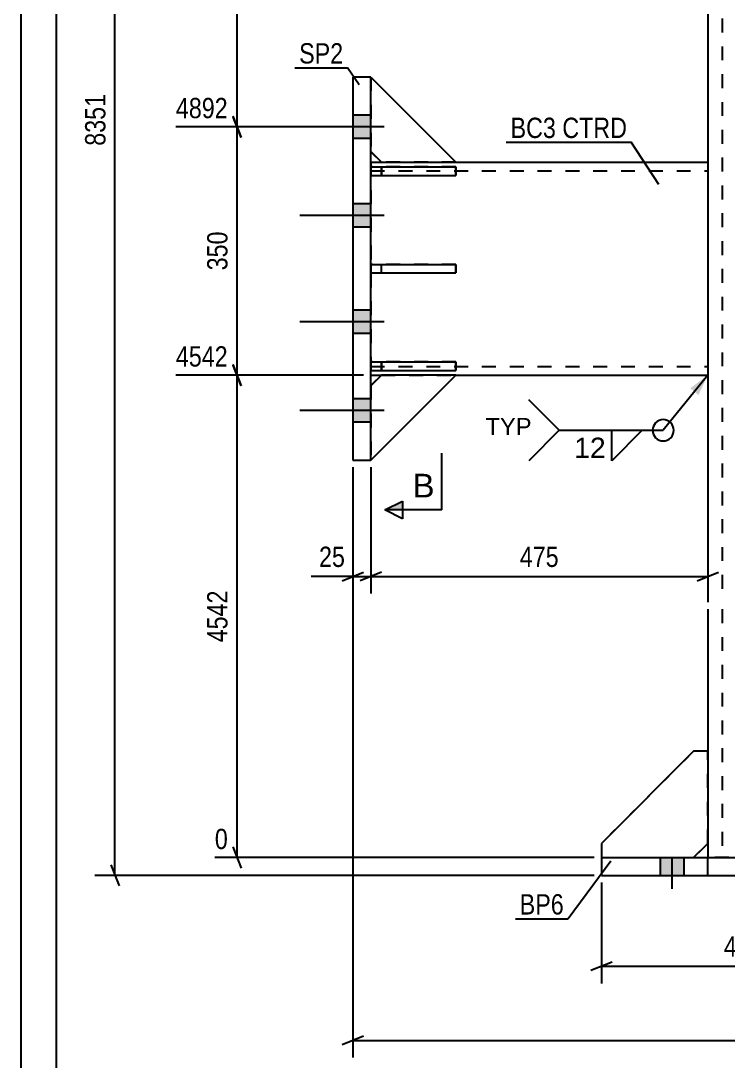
# Model space of a CAD drawing. Header units: millimetres. Extents: x 0 to 594, y 0 to 420.
# Drawn here: x 0 to 99.7, y 150.1 to 296.8 of the extents above; entities that cross this region are included whole.
import ezdxf

# ---------------------------------------------------------------- set-up
doc = ezdxf.new("R2010")
doc.units = ezdxf.units.MM
doc.linetypes.add('DXK_LINE_DOT2', pattern=[3.9198, 1.9599, -1.9599])
doc.styles.add('Arial', font='arial.ttf', dxfattribs={"height": 0.2})
doc.styles.add('Arial Narrow', font='ARIALN.TTF', dxfattribs={"height": 0.2})

# ---------------------------------------------------------------- blocks, each defined once
blk = doc.blocks.new('Unknown-681868478-1131')
at = {"color": 5, "linetype": 'Continuous'}
for p, q in [((0, 420), (0, 0)), ((5, 415), (5, 5))]:
    blk.add_line(p, q, dxfattribs=at)
blk = doc.blocks.new('Part-681868478-1242 - 1222')
at = {"color": 2, "linetype": 'Continuous'}
for p, q in [((81.8, 178.83), (161.8, 178.83)), ((81.8, 178.83), (81.8, 176.33)), ((96.8, 176.33), (96.8, 178.83)), ((146.8, 176.33), (146.8, 178.83)), ((161.8, 176.33), (161.8, 178.83)), ((81.8, 176.33), (161.8, 176.33))]:
    blk.add_line(p, q, dxfattribs=at)
blk = doc.blocks.new('Part-681868478-1226 - 1222')
at = {"color": 2, "linetype": 'Continuous'}
for p, q in [((94.8, 193.83), (81.8, 180.83)), ((96.8, 193.83), (94.8, 193.83)), ((96.8, 193.83), (96.8, 180.83)), ((81.8, 180.83), (81.8, 178.83)), ((94.8, 178.83), (96.8, 180.83))]:
    blk.add_line(p, q, dxfattribs=at)
at = {"color": 7, "linetype": 'DXK_LINE_DOT2'}
blk.add_line((81.8, 178.83), (94.8, 178.83), dxfattribs=at)
blk = doc.blocks.new('Part-681868478-1243 - 1222')
at = {"color": 2, "linetype": 'Continuous'}
for p, q in [((96.8, 308.83), (96.8, 214.83)), ((96.8, 213.83), (96.8, 193.83)), ((96.8, 180.83), (96.8, 178.83))]:
    blk.add_line(p, q, dxfattribs=at)
at = {"color": 7, "linetype": 'DXK_LINE_DOT2'}
for p, q in [((98.8, 308.83), (98.8, 214.83)), ((98.8, 213.83), (98.8, 178.83)), ((96.8, 193.83), (96.8, 180.83)), ((146.8, 178.83), (96.8, 178.83))]:
    blk.add_line(p, q, dxfattribs=at)
blk = doc.blocks.new('Part-681868478-1372 - 1222')
at = {"color": 2, "linetype": 'Continuous'}
for p, q in [((46.8, 288.83), (46.8, 234.83)), ((49.3, 288.83), (46.8, 288.83)), ((49.3, 234.83), (49.3, 288.83)), ((46.8, 234.83), (49.3, 234.83))]:
    blk.add_line(p, q, dxfattribs=at)
blk = doc.blocks.new('Part-681868478-1323 - 1222')
at = {"color": 7, "linetype": 'DXK_LINE_DOT2'}
for p, q in [((61.3, 276.18), (49.3, 276.18)), ((49.3, 276.18), (49.3, 274.98)), ((50.8, 276.18), (50.8, 274.98)), ((61.3, 274.98), (61.3, 276.18)), ((49.3, 274.98), (61.3, 274.98))]:
    blk.add_line(p, q, dxfattribs=at)
blk = doc.blocks.new('Bolt-681868478-1262 - 1222')
at = {"linetype": 'Continuous'}
for points in [[(46.8, 283.48), (46.8, 280.18), (49.3, 280.18), (49.3, 283.48)], [(46.8, 283.48), (46.8, 280.18), (49.3, 280.18), (49.3, 283.48)], [(46.8, 283.48), (46.8, 280.18), (49.3, 280.18), (49.3, 283.48)], [(46.8, 270.98), (46.8, 267.68), (49.3, 267.68), (49.3, 270.98)], [(46.8, 270.98), (46.8, 267.68), (49.3, 267.68), (49.3, 270.98)], [(46.8, 255.98), (46.8, 252.68), (49.3, 252.68), (49.3, 255.98)], [(46.8, 255.98), (46.8, 252.68), (49.3, 252.68), (49.3, 255.98)], [(46.8, 243.48), (46.8, 240.18), (49.3, 240.18), (49.3, 243.48)], [(46.8, 243.48), (46.8, 240.18), (49.3, 240.18), (49.3, 243.48)], [(46.8, 243.48), (46.8, 240.18), (49.3, 240.18), (49.3, 243.48)]]:
    blk.add_hatch(color=1, dxfattribs=at).paths.add_polyline_path(points)
at = {"color": 1, "linetype": 'Continuous'}
for p, q in [((49.3, 283.48), (46.8, 283.48)), ((49.3, 283.48), (46.8, 283.48)), ((49.3, 283.48), (46.8, 283.48)), ((51.2, 281.83), (39.3, 281.83)), ((51.2, 281.83), (39.3, 281.83)), ((51.2, 281.83), (39.3, 281.83)), ((49.3, 280.18), (46.8, 280.18)), ((49.3, 280.18), (46.8, 280.18)), ((49.3, 280.18), (46.8, 280.18)), ((49.3, 270.98), (46.8, 270.98)), ((49.3, 270.98), (46.8, 270.98)), ((51.2, 269.33), (39.3, 269.33)), ((51.2, 269.33), (39.3, 269.33)), ((49.3, 267.68), (46.8, 267.68)), ((49.3, 267.68), (46.8, 267.68)), ((49.3, 255.98), (46.8, 255.98)), ((49.3, 255.98), (46.8, 255.98)), ((51.2, 254.33), (39.3, 254.33)), ((51.2, 254.33), (39.3, 254.33)), ((49.3, 252.68), (46.8, 252.68)), ((49.3, 252.68), (46.8, 252.68)), ((49.3, 243.48), (46.8, 243.48)), ((49.3, 243.48), (46.8, 243.48)), ((49.3, 243.48), (46.8, 243.48)), ((51.2, 241.83), (39.3, 241.83)), ((51.2, 241.83), (39.3, 241.83)), ((51.2, 241.83), (39.3, 241.83)), ((49.3, 240.18), (46.8, 240.18)), ((49.3, 240.18), (46.8, 240.18)), ((49.3, 240.18), (46.8, 240.18))]:
    blk.add_line(p, q, dxfattribs=at)
blk = doc.blocks.new('Bolt-681868478-1266 - 1222')
at = {"linetype": 'Continuous'}
for points in [[(93.45, 178.83), (90.15, 178.83), (90.15, 176.33), (93.45, 176.33)], [(93.45, 178.83), (90.15, 178.83), (90.15, 176.33), (93.45, 176.33)], [(113.45, 178.83), (110.15, 178.83), (110.15, 176.33), (113.45, 176.33)], [(113.45, 178.83), (110.15, 178.83), (110.15, 176.33), (113.45, 176.33)], [(133.45, 178.83), (130.15, 178.83), (130.15, 176.33), (133.45, 176.33)], [(133.45, 178.83), (130.15, 178.83), (130.15, 176.33), (133.45, 176.33)], [(153.45, 178.83), (150.15, 178.83), (150.15, 176.33), (153.45, 176.33)], [(153.45, 178.83), (150.15, 178.83), (150.15, 176.33), (153.45, 176.33)]]:
    blk.add_hatch(color=1, dxfattribs=at).paths.add_polyline_path(points)
at = {"color": 1, "linetype": 'Continuous'}
for p, q in [((90.15, 176.33), (90.15, 178.83)), ((90.15, 176.33), (90.15, 178.83)), ((91.8, 174.43), (91.8, 178.83)), ((91.8, 174.43), (91.8, 178.83)), ((93.45, 176.33), (93.45, 178.83)), ((93.45, 176.33), (93.45, 178.83)), ((110.15, 176.33), (110.15, 178.83)), ((110.15, 176.33), (110.15, 178.83)), ((111.8, 174.43), (111.8, 178.83)), ((111.8, 174.43), (111.8, 178.83)), ((113.45, 176.33), (113.45, 178.83)), ((113.45, 176.33), (113.45, 178.83)), ((130.15, 176.33), (130.15, 178.83)), ((130.15, 176.33), (130.15, 178.83)), ((131.8, 174.43), (131.8, 178.83)), ((131.8, 174.43), (131.8, 178.83)), ((133.45, 176.33), (133.45, 178.83)), ((133.45, 176.33), (133.45, 178.83)), ((150.15, 176.33), (150.15, 178.83)), ((150.15, 176.33), (150.15, 178.83)), ((151.8, 174.43), (151.8, 178.83)), ((151.8, 174.43), (151.8, 178.83)), ((153.45, 176.33), (153.45, 178.83)), ((153.45, 176.33), (153.45, 178.83))]:
    blk.add_line(p, q, dxfattribs=at)
blk = doc.blocks.new('Part-681868478-1332 - 1222')
at = {"color": 7, "linetype": 'DXK_LINE_DOT2'}
for p, q in [((50.8, 246.83), (49.3, 245.33)), ((49.3, 234.83), (61.3, 246.83)), ((61.3, 246.83), (50.8, 246.83)), ((49.3, 245.33), (49.3, 234.83))]:
    blk.add_line(p, q, dxfattribs=at)
blk = doc.blocks.new('Part-681868478-1331 - 1222')
at = {"color": 2, "linetype": 'Continuous'}
for p, q in [((50.8, 246.83), (49.3, 245.33)), ((49.3, 234.83), (61.3, 246.83)), ((61.3, 246.83), (50.8, 246.83))]:
    blk.add_line(p, q, dxfattribs=at)
at = {"color": 7, "linetype": 'DXK_LINE_DOT2'}
blk.add_line((49.3, 245.33), (49.3, 234.83), dxfattribs=at)
blk = doc.blocks.new('Part-681868478-1326 - 1222')
at = {"color": 2, "linetype": 'Continuous'}
for p, q in [((49.3, 276.18), (61.3, 276.18)), ((49.3, 276.18), (49.3, 274.98)), ((61.3, 276.18), (61.3, 274.98)), ((49.3, 274.98), (61.3, 274.98))]:
    blk.add_line(p, q, dxfattribs=at)
at = {"color": 7, "linetype": 'DXK_LINE_DOT2'}
blk.add_line((50.8, 274.98), (50.8, 276.18), dxfattribs=at)
blk = doc.blocks.new('Part-681868478-1270 - 1222')
at = {"color": 7, "linetype": 'DXK_LINE_DOT2'}
for p, q in [((94.8, 193.83), (81.8, 180.83)), ((96.8, 193.83), (94.8, 193.83)), ((96.8, 180.83), (96.8, 193.83)), ((81.8, 180.83), (81.8, 178.83)), ((94.8, 178.83), (96.8, 180.83)), ((81.8, 178.83), (94.8, 178.83))]:
    blk.add_line(p, q, dxfattribs=at)
blk = doc.blocks.new('Part-681868478-1330 - 1222')
at = {"color": 7, "linetype": 'DXK_LINE_DOT2'}
for p, q in [((49.3, 278.33), (49.3, 288.83)), ((49.3, 288.83), (61.3, 276.83)), ((50.8, 276.83), (49.3, 278.33)), ((61.3, 276.83), (50.8, 276.83))]:
    blk.add_line(p, q, dxfattribs=at)
blk = doc.blocks.new('Part-681868478-1328 - 1222')
at = {"color": 2, "linetype": 'Continuous'}
for p, q in [((49.3, 262.43), (61.3, 262.43)), ((49.3, 262.43), (49.3, 261.23)), ((49.3, 261.23), (61.3, 261.23)), ((61.3, 262.43), (61.3, 261.23))]:
    blk.add_line(p, q, dxfattribs=at)
at = {"color": 7, "linetype": 'DXK_LINE_DOT2'}
blk.add_line((50.8, 261.23), (50.8, 262.43), dxfattribs=at)
blk = doc.blocks.new('Part-681868478-1325 - 1222')
at = {"color": 7, "linetype": 'DXK_LINE_DOT2'}
for p, q in [((61.3, 262.43), (49.3, 262.43)), ((49.3, 262.43), (49.3, 261.23)), ((49.3, 261.23), (61.3, 261.23)), ((50.8, 261.23), (50.8, 262.43)), ((61.3, 261.23), (61.3, 262.43))]:
    blk.add_line(p, q, dxfattribs=at)
blk = doc.blocks.new('Part-681868478-1329 - 1222')
at = {"color": 2, "linetype": 'Continuous'}
for p, q in [((49.3, 288.83), (61.3, 276.83)), ((49.3, 278.33), (50.8, 276.83)), ((50.8, 276.83), (61.3, 276.83))]:
    blk.add_line(p, q, dxfattribs=at)
at = {"color": 7, "linetype": 'DXK_LINE_DOT2'}
blk.add_line((49.3, 288.83), (49.3, 278.33), dxfattribs=at)
blk = doc.blocks.new('Part-681868478-1418 - 1222')
at = {"color": 2, "linetype": 'Continuous'}
for p, q in [((49.3, 276.83), (50.8, 276.83)), ((61.3, 276.83), (96.8, 276.83)), ((49.3, 246.83), (50.8, 246.83)), ((61.3, 246.83), (96.8, 246.83))]:
    blk.add_line(p, q, dxfattribs=at)
at = {"color": 7, "linetype": 'DXK_LINE_DOT2'}
for p, q in [((49.3, 276.83), (49.3, 246.83)), ((50.8, 276.83), (61.3, 276.83)), ((96.8, 276.83), (96.8, 246.83)), ((49.3, 275.63), (96.8, 275.63)), ((49.3, 248.03), (96.8, 248.03)), ((50.8, 246.83), (61.3, 246.83))]:
    blk.add_line(p, q, dxfattribs=at)
blk = doc.blocks.new('Part-681868478-1476 - 1222')
at = {"color": 2, "linetype": 'Continuous'}
for p, q in [((49.3, 248.68), (61.3, 248.68)), ((49.3, 248.68), (49.3, 247.48)), ((61.3, 248.68), (61.3, 247.48)), ((49.3, 247.48), (61.3, 247.48))]:
    blk.add_line(p, q, dxfattribs=at)
at = {"color": 7, "linetype": 'DXK_LINE_DOT2'}
blk.add_line((50.8, 247.48), (50.8, 248.68), dxfattribs=at)
blk = doc.blocks.new('Part-681868478-1477 - 1222')
at = {"color": 7, "linetype": 'DXK_LINE_DOT2'}
for p, q in [((61.3, 248.68), (49.3, 248.68)), ((49.3, 248.68), (49.3, 247.48)), ((50.8, 248.68), (50.8, 247.48)), ((61.3, 247.48), (61.3, 248.68)), ((49.3, 247.48), (61.3, 247.48))]:
    blk.add_line(p, q, dxfattribs=at)
blk = doc.blocks.new('StraightDimension-681868478-8241 - 1222')
at = {"color": 7, "linetype": 'Continuous'}
for p, q in [((13.27, 176.33), (13.27, 389.29)), ((12.67, 177.83), (13.87, 174.83)), ((80.8, 176.33), (10.42, 176.33))]:
    blk.add_line(p, q, dxfattribs=at)
at = {"color": 0}
blk.add_wipeout([(12.52, 287.06), (8.32, 287.06), (8.32, 278.55), (12.52, 278.55)], dxfattribs=at)
at = {"color": 3, "style": 'Arial Narrow'}
blk.add_text('8351', height=2.863, rotation=90.0002, dxfattribs=at).set_placement((11.92, 279.15))
blk = doc.blocks.new('StraightDimension-681868478-24478 - 1222')
at = {"color": 7, "linetype": 'Continuous'}
for p, q in [((31.07, 280.33), (29.87, 283.33)), ((40.8, 281.83), (21.85, 281.83)), ((30.47, 246.83), (30.47, 281.83)), ((29.87, 248.33), (31.07, 245.33)), ((48.3, 246.83), (21.85, 246.83))]:
    blk.add_line(p, q, dxfattribs=at)
at = {"color": 0}
blk.add_wipeout([(29.72, 267.67), (25.52, 267.67), (25.52, 260.99), (29.72, 260.99)], dxfattribs=at)
at = {"color": 3, "style": 'Arial Narrow'}
blk.add_text('350', height=2.863, rotation=90.0002, dxfattribs=at).set_placement((29.12, 261.59))
at = {"color": 0, "linetype": 'Continuous'}
blk.add_wipeout([(29.77, 282.43), (29.77, 286.63), (21.25, 286.63), (21.25, 282.43)], dxfattribs=at)
at = {"color": 3, "linetype": 'Continuous', "style": 'Arial Narrow'}
blk.add_text('4892', height=2.863, dxfattribs=at).set_placement((21.85, 283.03))
blk = doc.blocks.new('StraightDimension-681868478-1772 - 1222')
at = {"color": 7, "linetype": 'Continuous'}
for p, q in [((46.8, 233.83), (46.8, 216.04)), ((49.3, 233.83), (49.3, 216.04)), ((45.3, 217.84), (48.3, 219.04)), ((50.8, 219.04), (47.8, 217.84)), ((46.8, 218.44), (40.89, 218.44)), ((46.8, 218.44), (40.89, 218.44)), ((46.8, 218.44), (49.3, 218.44))]:
    blk.add_line(p, q, dxfattribs=at)
at = {"color": 0}
blk.add_wipeout([(46.27, 219.19), (46.27, 223.39), (41.42, 223.39), (41.42, 219.19)], dxfattribs=at)
at = {"color": 3, "style": 'Arial Narrow'}
blk.add_text('25', height=2.863, dxfattribs=at).set_placement((42.02, 219.79))
blk = doc.blocks.new('StraightDimension-681868478-1808 - 1222')
at = {"color": 7, "linetype": 'Continuous'}
for p, q in [((96.8, 245.83), (96.8, 216.04)), ((49.3, 233.83), (49.3, 216.04)), ((50.8, 219.04), (47.8, 217.84)), ((95.3, 217.84), (98.3, 219.04)), ((49.3, 218.44), (96.8, 218.44))]:
    blk.add_line(p, q, dxfattribs=at)
at = {"color": 0}
blk.add_wipeout([(76.39, 219.19), (76.39, 223.39), (69.71, 223.39), (69.71, 219.19)], dxfattribs=at)
at = {"color": 3, "style": 'Arial Narrow'}
blk.add_text('475', height=2.863, dxfattribs=at).set_placement((70.31, 219.79))
blk = doc.blocks.new('StraightDimension-681868478-1862 - 1222')
at = {"color": 7, "linetype": 'Continuous'}
for p, q in [((81.8, 175.33), (81.8, 161.11)), ((121.8, 175.33), (121.8, 161.11)), ((83.3, 164.11), (80.3, 162.91)), ((81.8, 163.51), (121.8, 163.51)), ((120.3, 162.91), (123.3, 164.11))]:
    blk.add_line(p, q, dxfattribs=at)
at = {"color": 0}
blk.add_wipeout([(105.14, 164.26), (105.14, 168.46), (98.45, 168.46), (98.45, 164.26)], dxfattribs=at)
at = {"color": 3, "style": 'Arial Narrow'}
blk.add_text('400', height=2.863, dxfattribs=at).set_placement((99.05, 164.86))
blk = doc.blocks.new('StraightDimension-681868478-1889 - 1222')
at = {"color": 7, "linetype": 'Continuous'}
for p, q in [((196.8, 260.83), (196.8, 150.66)), ((46.8, 233.83), (46.8, 150.66)), ((48.3, 153.66), (45.3, 152.46)), ((46.8, 153.06), (196.8, 153.06)), ((195.3, 152.46), (198.3, 153.66))]:
    blk.add_line(p, q, dxfattribs=at)
at = {"color": 0}
blk.add_wipeout([(126.06, 153.81), (126.06, 158.01), (117.54, 158.01), (117.54, 153.81)], dxfattribs=at)
at = {"color": 3, "style": 'Arial Narrow'}
blk.add_text('1500', height=2.863, dxfattribs=at).set_placement((118.14, 154.41))
blk = doc.blocks.new('StraightDimension-681868478-24477 - 1222')
at = {"color": 7, "linetype": 'Continuous'}
for p, q in [((31.07, 328.33), (29.87, 331.33)), ((45.8, 329.83), (21.85, 329.83)), ((30.47, 281.83), (30.47, 329.83)), ((29.87, 283.33), (31.07, 280.33)), ((40.8, 281.83), (21.85, 281.83))]:
    blk.add_line(p, q, dxfattribs=at)
at = {"color": 0}
blk.add_wipeout([(29.72, 310.08), (25.52, 310.08), (25.52, 301.57), (29.72, 301.57)], dxfattribs=at)
at = {"color": 3, "style": 'Arial Narrow'}
blk.add_text('2840', height=2.863, rotation=90.0002, dxfattribs=at).set_placement((29.12, 302.17))
at = {"color": 0, "linetype": 'Continuous'}
blk.add_wipeout([(29.77, 330.43), (29.77, 334.63), (21.25, 334.63), (21.25, 330.43)], dxfattribs=at)
at = {"color": 3, "linetype": 'Continuous', "style": 'Arial Narrow'}
blk.add_text('7732', height=2.863, dxfattribs=at).set_placement((21.85, 331.03))
blk = doc.blocks.new('StraightDimension-681868478-24479 - 1222')
at = {"color": 7, "linetype": 'Continuous'}
for p, q in [((31.07, 245.33), (29.87, 248.33)), ((48.3, 246.83), (21.85, 246.83)), ((30.47, 178.83), (30.47, 246.83)), ((29.87, 180.33), (31.07, 177.33)), ((80.8, 178.83), (27.34, 178.83))]:
    blk.add_line(p, q, dxfattribs=at)
at = {"color": 0}
blk.add_wipeout([(29.72, 217.08), (25.52, 217.08), (25.52, 208.57), (29.72, 208.57)], dxfattribs=at)
at = {"color": 3, "style": 'Arial Narrow'}
blk.add_text('4542', height=2.863, rotation=90.0002, dxfattribs=at).set_placement((29.12, 209.17))
at = {"color": 0, "linetype": 'Continuous'}
for points in [[(29.77, 247.43), (29.77, 251.63), (21.25, 251.63), (21.25, 247.43)], [(29.77, 179.43), (29.77, 183.63), (26.74, 183.63), (26.74, 179.43)]]:
    blk.add_wipeout(points, dxfattribs=at)
at = {"color": 3, "linetype": 'Continuous', "style": 'Arial Narrow'}
for s, height, p in [('4542', 2.863, (21.85, 248.03)), ('0', 2.86, (27.34, 180.03))]:
    blk.add_text(s, height=height, dxfattribs=at).set_placement(p)
blk = doc.blocks.new('Mark-681868478-1237 - 1222')
at = {"color": 0}
blk.add_wipeout([(76.51, 170.81), (76.51, 173.81), (70.3, 173.81), (70.3, 170.81)], dxfattribs=at)
blk.add_wipeout([(76.51, 170.81), (76.51, 173.81), (70.3, 173.81), (70.3, 170.81)], dxfattribs=at)
at = {"color": 30, "linetype": 'Continuous'}
for p in [(83.12, 178.35), (69.7, 170.21)]:
    blk.add_line(p, (77.11, 170.21), dxfattribs=at)
at = {"color": 3, "style": 'Arial Narrow'}
blk.add_text('BP6', height=2.863, dxfattribs=at).set_placement((70.3, 170.81))
blk = doc.blocks.new('Mark-681868478-1368 - 1222')
at = {"color": 0}
blk.add_wipeout([(45.43, 290.74), (45.43, 293.74), (39.22, 293.74), (39.22, 290.74)], dxfattribs=at)
blk.add_wipeout([(45.43, 290.74), (45.43, 293.74), (39.22, 293.74), (39.22, 290.74)], dxfattribs=at)
at = {"color": 30, "linetype": 'Continuous'}
for p in [(38.62, 290.14), (47.69, 287.73)]:
    blk.add_line(p, (46.03, 290.14), dxfattribs=at)
at = {"color": 3, "style": 'Arial Narrow'}
blk.add_text('SP2', height=2.863, dxfattribs=at).set_placement((39.22, 290.74))
blk = doc.blocks.new('Mark-681868478-1414 - 1222')
at = {"color": 0}
for points in [[(75.4, 280.24), (75.4, 283.24), (69.01, 283.24), (69.01, 280.24)], [(85.42, 280.24), (85.42, 283.24), (76.3, 283.24), (76.3, 280.24)]]:
    blk.add_wipeout(points, dxfattribs=at)
for points in [[(75.4, 280.24), (75.4, 283.24), (69.01, 283.24), (69.01, 280.24)], [(85.42, 280.24), (85.42, 283.24), (76.3, 283.24), (76.3, 280.24)]]:
    blk.add_wipeout(points, dxfattribs=at)
at = {"color": 30, "linetype": 'Continuous'}
for p in [(68.41, 279.64), (89.88, 273.68)]:
    blk.add_line(p, (86.02, 279.64), dxfattribs=at)
at = {"color": 3, "style": 'Arial Narrow'}
for s, p in [('BC3', (69.01, 280.24)), ('CTRD', (76.3, 280.24))]:
    blk.add_text(s, height=2.863, dxfattribs=at).set_placement(p)
blk = doc.blocks.new('SectionMark-681868478-1952 - 1222')
at = {"linetype": 'Continuous'}
blk.add_hatch(color=6, dxfattribs=at).paths.add_polyline_path([(53.8, 229.08), (53.8, 227.83), (51.3, 227.83)])
at = {"color": 6, "linetype": 'Continuous'}
for p, q in [((59.3, 227.83), (59.3, 235.83)), ((51.3, 227.83), (53.8, 229.08)), ((53.8, 229.08), (53.8, 226.58)), ((59.3, 227.83), (51.3, 227.83)), ((53.8, 226.58), (51.3, 227.83))]:
    blk.add_line(p, q, dxfattribs=at)
at = {"color": 0, "linetype": 'Continuous'}
blk.add_wipeout([(58.3, 229.58), (58.3, 233.08), (55.19, 233.08), (55.19, 229.58)], dxfattribs=at)
at = {"color": 3, "linetype": 'Continuous', "style": 'Arial'}
blk.add_text('B', height=3.34, dxfattribs=at).set_placement((55.19, 229.58))
blk = doc.blocks.new('WeldMark-681868478-14827 - 1222')
at = {"linetype": 'Continuous'}
blk.add_hatch(color=30, dxfattribs=at).paths.add_polyline_path([(94.33, 244.97), (96.8, 246.83), (95.49, 244.02)])
at = {"color": 30, "linetype": 'Continuous'}
blk.add_line((96.8, 246.83), (90.51, 239.05), dxfattribs=at)
at = {"color": 3, "linetype": 'Continuous'}
for q in [(71.58, 243.34), (71.58, 234.76)]:
    blk.add_line((75.86, 239.05), q, dxfattribs=at)
for start, end in [(90, 270), (270, 90)]:
    blk.add_arc((90.51, 239.05), 1.5, start, end, dxfattribs=at)
at = {"color": 0}
blk.add_wipeout([(82.61, 234.95), (82.61, 238.35), (77.76, 238.35), (77.76, 234.95)], dxfattribs=at)
at = {"color": 30, "linetype": 'Continuous'}
blk.add_line((75.86, 239.05), (90.51, 239.05), dxfattribs=at)
at = {"color": 3, "linetype": 'Continuous'}
for p, q in [((83.27, 239.05), (87.55, 239.05)), ((87.55, 239.05), (83.27, 234.76)), ((83.27, 234.76), (83.27, 239.05))]:
    blk.add_line(p, q, dxfattribs=at)
at = {"color": 3, "style": 'Arial'}
blk.add_text('12', height=2.865, dxfattribs=at).set_placement((77.96, 235.15))
at = {"color": 0, "linetype": 'Continuous'}
blk.add_wipeout([(71.96, 238.4), (71.96, 240.9), (65.48, 240.9), (65.48, 238.4)], dxfattribs=at)
blk.add_wipeout([(71.96, 238.4), (71.96, 240.9), (65.48, 240.9), (65.48, 238.4)], dxfattribs=at)
at = {"color": 3, "linetype": 'Continuous', "style": 'Arial'}
blk.add_text('TYP', height=2.388, dxfattribs=at).set_placement((65.48, 238.4))

msp = doc.modelspace()

# ---------------------------------------------------------------- block references
for name in ['Unknown-681868478-1131', 'Part-681868478-1243 - 1222', 'Part-681868478-1372 - 1222', 'Part-681868478-1330 - 1222', 'Part-681868478-1329 - 1222', 'Bolt-681868478-1262 - 1222', 'Part-681868478-1418 - 1222', 'Part-681868478-1323 - 1222', 'Part-681868478-1326 - 1222', 'Part-681868478-1328 - 1222', 'Part-681868478-1325 - 1222', 'Part-681868478-1476 - 1222', 'Part-681868478-1477 - 1222', 'Part-681868478-1332 - 1222', 'Part-681868478-1331 - 1222', 'Part-681868478-1226 - 1222', 'Part-681868478-1270 - 1222', 'Part-681868478-1242 - 1222', 'Bolt-681868478-1266 - 1222']:
    msp.add_blockref(name, (0, 0))

# ---------------------------------------------------------------- next in the draw order: block references
msp.add_blockref('StraightDimension-681868478-8241 - 1222', (0, 0))

# ---------------------------------------------------------------- next in the draw order: block references
for name in ['StraightDimension-681868478-24478 - 1222', 'Mark-681868478-1414 - 1222', 'StraightDimension-681868478-1772 - 1222', 'StraightDimension-681868478-1862 - 1222']:
    msp.add_blockref(name, (0, 0))

# ---------------------------------------------------------------- next in the draw order: block references
for name in ['StraightDimension-681868478-24477 - 1222', 'StraightDimension-681868478-1808 - 1222']:
    msp.add_blockref(name, (0, 0))

# ---------------------------------------------------------------- next in the draw order: block references
for name in ['Mark-681868478-1368 - 1222', 'StraightDimension-681868478-1889 - 1222']:
    msp.add_blockref(name, (0, 0))

# ---------------------------------------------------------------- next in the draw order: block references
msp.add_blockref('StraightDimension-681868478-24479 - 1222', (0, 0))

# ---------------------------------------------------------------- next in the draw order: block references
for name in ['SectionMark-681868478-1952 - 1222', 'WeldMark-681868478-14827 - 1222', 'Mark-681868478-1237 - 1222']:
    msp.add_blockref(name, (0, 0))

doc.saveas('drawing.dxf')
